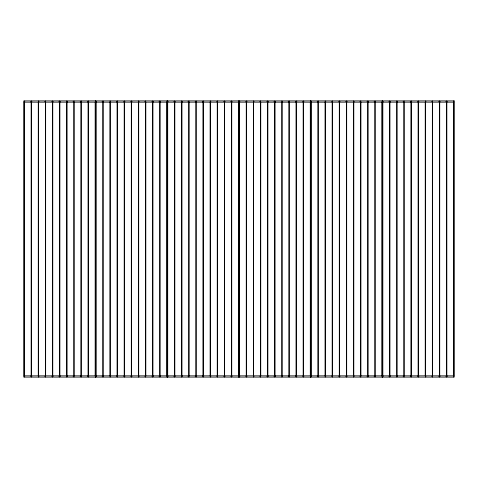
<?xml version="1.0" encoding="UTF-8"?>
<svg xmlns="http://www.w3.org/2000/svg" width="478" height="478" viewBox="0 0 478 478"><rect width="100%" height="100%" fill="white"/><g stroke="black" fill="none" stroke-linecap="round" stroke-linejoin="round"><path stroke-width="0.72" d="M24.175 102.167L95.325 102.167M95.875 102.167L167.025 102.167M167.575 102.167L238.725 102.167M239.275 102.167L310.425 102.167M310.975 102.167L382.125 102.167M382.675 102.167L453.825 102.167M24.175 375.833L95.325 375.833M95.875 375.833L167.025 375.833M167.575 375.833L238.725 375.833M239.275 375.833L310.425 375.833M310.975 375.833L382.125 375.833M382.675 375.833L453.825 375.833M453.825 100.888L453.825 377.112M453.688 102.167L453.688 375.833M446.846 102.167L446.846 375.833M446.709 100.888L446.709 102.167M446.709 375.833L446.709 377.112M446.572 102.167L446.572 375.833M439.73 102.167L439.73 375.833M439.599 100.888L439.599 102.167M439.599 375.833L439.599 377.112M439.461 102.167L439.461 375.833M432.62 102.167L432.62 375.833M432.482 100.888L432.482 102.167M432.482 375.833L432.482 377.112M432.345 102.167L432.345 375.833M425.504 102.167L425.504 375.833M425.366 100.888L425.366 102.167M425.366 375.833L425.366 377.112M425.229 102.167L425.229 375.833M418.387 102.167L418.387 375.833M418.25 100.888L418.25 102.167M418.25 375.833L418.25 377.112M418.113 102.167L418.113 375.833M411.271 102.167L411.271 375.833M411.134 100.888L411.134 102.167M411.134 375.833L411.134 377.112M410.996 102.167L410.996 375.833M404.155 102.167L404.155 375.833M404.018 100.888L404.018 102.167M404.018 375.833L404.018 377.112M403.88 102.167L403.88 375.833M397.039 102.167L397.039 375.833M396.901 100.888L396.901 102.167M396.901 375.833L396.901 377.112M396.77 102.167L396.77 375.833M389.929 102.167L389.929 375.833M389.791 100.888L389.791 102.167M389.791 375.833L389.791 377.112M389.654 102.167L389.654 375.833M382.812 102.167L382.812 375.833M382.675 100.888L382.675 377.112M382.4 100.888L382.4 377.112M382.125 100.888L382.125 377.112M381.988 102.167L381.988 375.833M375.146 102.167L375.146 375.833M375.009 100.888L375.009 102.167M375.009 375.833L375.009 377.112M374.872 102.167L374.872 375.833M368.03 102.167L368.03 375.833M367.899 100.888L367.899 102.167M367.899 375.833L367.899 377.112M367.761 102.167L367.761 375.833M360.92 102.167L360.92 375.833M360.782 100.888L360.782 102.167M360.782 375.833L360.782 377.112M360.645 102.167L360.645 375.833M353.804 102.167L353.804 375.833M353.666 100.888L353.666 102.167M353.666 375.833L353.666 377.112M353.529 102.167L353.529 375.833M346.687 102.167L346.687 375.833M346.55 100.888L346.55 102.167M346.55 375.833L346.55 377.112M346.413 102.167L346.413 375.833M339.571 102.167L339.571 375.833M339.434 100.888L339.434 102.167M339.434 375.833L339.434 377.112M339.296 102.167L339.296 375.833M332.455 102.167L332.455 375.833M332.318 100.888L332.318 102.167M332.318 375.833L332.318 377.112M332.18 102.167L332.18 375.833M325.339 102.167L325.339 375.833M325.201 100.888L325.201 102.167M325.201 375.833L325.201 377.112M325.07 102.167L325.07 375.833M318.229 102.167L318.229 375.833M318.091 100.888L318.091 102.167M318.091 375.833L318.091 377.112M317.954 102.167L317.954 375.833M311.112 102.167L311.112 375.833M310.975 100.888L310.975 377.112M310.7 100.888L310.7 377.112M310.425 100.888L310.425 377.112M310.288 102.167L310.288 375.833M303.446 102.167L303.446 375.833M303.309 100.888L303.309 102.167M303.309 375.833L303.309 377.112M303.171 102.167L303.171 375.833M296.33 102.167L296.33 375.833M296.199 100.888L296.199 102.167M296.199 375.833L296.199 377.112M296.061 102.167L296.061 375.833M289.22 102.167L289.22 375.833M289.082 100.888L289.082 102.167M289.082 375.833L289.082 377.112M288.945 102.167L288.945 375.833M282.104 102.167L282.104 375.833M281.966 100.888L281.966 102.167M281.966 375.833L281.966 377.112M281.829 102.167L281.829 375.833M274.987 102.167L274.987 375.833M274.85 100.888L274.85 102.167M274.85 375.833L274.85 377.112M274.713 102.167L274.713 375.833M267.871 102.167L267.871 375.833M267.734 100.888L267.734 102.167M267.734 375.833L267.734 377.112M267.596 102.167L267.596 375.833M260.755 102.167L260.755 375.833M260.618 100.888L260.618 102.167M260.618 375.833L260.618 377.112M260.48 102.167L260.48 375.833M253.639 102.167L253.639 375.833M253.501 100.888L253.501 102.167M253.501 375.833L253.501 377.112M253.37 102.167L253.37 375.833M246.529 102.167L246.529 375.833M246.391 100.888L246.391 102.167M246.391 375.833L246.391 377.112M246.254 102.167L246.254 375.833M239.412 102.167L239.412 375.833M239.275 100.888L239.275 377.112M239 100.888L239 377.112M238.725 100.888L238.725 377.112M238.588 102.167L238.588 375.833M231.746 102.167L231.746 375.833M231.609 100.888L231.609 102.167M231.609 375.833L231.609 377.112M231.471 102.167L231.471 375.833M224.63 102.167L224.63 375.833M224.499 100.888L224.499 102.167M224.499 375.833L224.499 377.112M224.361 102.167L224.361 375.833M217.52 102.167L217.52 375.833M217.382 100.888L217.382 102.167M217.382 375.833L217.382 377.112M217.245 102.167L217.245 375.833M210.404 102.167L210.404 375.833M210.266 100.888L210.266 102.167M210.266 375.833L210.266 377.112M210.129 102.167L210.129 375.833M203.287 102.167L203.287 375.833M203.15 100.888L203.15 102.167M203.15 375.833L203.15 377.112M203.013 102.167L203.013 375.833M196.171 102.167L196.171 375.833M196.034 100.888L196.034 102.167M196.034 375.833L196.034 377.112M195.896 102.167L195.896 375.833M189.055 102.167L189.055 375.833M188.918 100.888L188.918 102.167M188.918 375.833L188.918 377.112M188.78 102.167L188.78 375.833M181.939 102.167L181.939 375.833M181.801 100.888L181.801 102.167M181.801 375.833L181.801 377.112M181.67 102.167L181.67 375.833M174.829 102.167L174.829 375.833M174.691 100.888L174.691 102.167M174.691 375.833L174.691 377.112M174.554 102.167L174.554 375.833M167.712 102.167L167.712 375.833M167.575 100.888L167.575 377.112M167.3 100.888L167.3 377.112M167.025 100.888L167.025 377.112M166.888 102.167L166.888 375.833M160.046 102.167L160.046 375.833M159.909 100.888L159.909 102.167M159.909 375.833L159.909 377.112M159.772 102.167L159.772 375.833M152.93 102.167L152.93 375.833M152.799 100.888L152.799 102.167M152.799 375.833L152.799 377.112M152.661 102.167L152.661 375.833M145.82 102.167L145.82 375.833M145.682 100.888L145.682 102.167M145.682 375.833L145.682 377.112M145.545 102.167L145.545 375.833M138.704 102.167L138.704 375.833M138.566 100.888L138.566 102.167M138.566 375.833L138.566 377.112M138.429 102.167L138.429 375.833M131.587 102.167L131.587 375.833M131.45 100.888L131.45 102.167M131.45 375.833L131.45 377.112M131.313 102.167L131.313 375.833M124.471 102.167L124.471 375.833M124.334 100.888L124.334 102.167M124.334 375.833L124.334 377.112M124.196 102.167L124.196 375.833M117.355 102.167L117.355 375.833M117.218 100.888L117.218 102.167M117.218 375.833L117.218 377.112M117.08 102.167L117.08 375.833M110.239 102.167L110.239 375.833M110.101 100.888L110.101 102.167M110.101 375.833L110.101 377.112M109.97 102.167L109.97 375.833M103.129 102.167L103.129 375.833M102.991 100.888L102.991 102.167M102.991 375.833L102.991 377.112M102.854 102.167L102.854 375.833M96.012 102.167L96.012 375.833M95.875 100.888L95.875 377.112M95.6 100.888L95.6 377.112M95.325 100.888L95.325 377.112M95.188 102.167L95.188 375.833M88.346 102.167L88.346 375.833M88.209 100.888L88.209 102.167M88.209 375.833L88.209 377.112M88.072 102.167L88.072 375.833M81.23 102.167L81.23 375.833M81.099 100.888L81.099 102.167M81.099 375.833L81.099 377.112M80.961 102.167L80.961 375.833M74.12 102.167L74.12 375.833M73.982 100.888L73.982 102.167M73.982 375.833L73.982 377.112M73.845 102.167L73.845 375.833M67.004 102.167L67.004 375.833M66.866 100.888L66.866 102.167M66.866 375.833L66.866 377.112M66.729 102.167L66.729 375.833M59.887 102.167L59.887 375.833M59.75 100.888L59.75 102.167M59.75 375.833L59.75 377.112M59.613 102.167L59.613 375.833M52.771 102.167L52.771 375.833M52.634 100.888L52.634 102.167M52.634 375.833L52.634 377.112M52.496 102.167L52.496 375.833M45.655 102.167L45.655 375.833M45.518 100.888L45.518 102.167M45.518 375.833L45.518 377.112M45.38 102.167L45.38 375.833M38.539 102.167L38.539 375.833M38.401 100.888L38.401 102.167M38.401 375.833L38.401 377.112M38.27 102.167L38.27 375.833M31.429 102.167L31.429 375.833M31.291 100.888L31.291 102.167M31.291 375.833L31.291 377.112M31.154 102.167L31.154 375.833M24.312 102.167L24.312 375.833M24.175 100.888L24.175 377.112M24.766 101.736L24.808 101.695M30.407 101.736L30.419 101.712M31.883 101.736L31.918 101.695M37.517 101.736L37.517 101.736M38.999 101.736L39.011 101.712M44.633 101.736L44.675 101.695M46.115 101.736L46.115 101.736M51.749 101.736L51.791 101.695M53.225 101.736L53.267 101.695M58.866 101.736L58.884 101.712M60.342 101.736L60.383 101.695M65.982 101.736L65.982 101.736M67.458 101.736L67.476 101.712M73.098 101.736L73.134 101.695M74.574 101.736L74.574 101.736M24.766 376.21L24.808 376.162M80.214 101.736L80.25 101.695M81.69 101.736L81.726 101.695M30.407 376.21L30.419 376.186M31.883 376.21L31.918 376.162M87.325 101.736L87.343 101.712M88.806 101.736L88.818 101.712M37.517 376.21L37.517 376.21M38.999 376.21L39.011 376.186M94.441 101.736L94.441 101.736M96.466 101.736L96.508 101.695M44.633 376.21L44.675 376.162M46.115 376.21L46.115 376.21M102.107 101.736L102.119 101.712M103.583 101.736L103.618 101.695M51.749 376.21L51.791 376.162M53.225 376.21L53.267 376.162M109.217 101.736L109.217 101.736M110.699 101.736L110.711 101.712M58.866 376.21L58.884 376.186M60.342 376.21L60.383 376.162M116.333 101.736L116.375 101.695M117.815 101.736L117.815 101.736M65.982 376.21L65.982 376.21M67.458 376.21L67.476 376.186M123.449 101.736L123.491 101.695M124.925 101.736L124.967 101.695M73.098 376.21L73.134 376.162M74.574 376.21L74.574 376.21M130.566 101.736L130.584 101.712M132.042 101.736L132.083 101.695M80.214 376.21L80.25 376.162M81.69 376.21L81.726 376.162M137.682 101.736L137.682 101.736M139.158 101.736L139.176 101.712M87.325 376.21L87.343 376.186M88.806 376.21L88.818 376.186M144.798 101.736L144.834 101.695M146.274 101.736L146.274 101.736M94.441 376.21L94.441 376.21M96.466 376.21L96.508 376.162M151.914 101.736L151.95 101.695M153.39 101.736L153.426 101.695M102.107 376.21L102.119 376.186M103.583 376.21L103.618 376.162M159.025 101.736L159.043 101.712M160.506 101.736L160.518 101.712M109.217 376.21L109.217 376.21M110.699 376.21L110.711 376.186M166.141 101.736L166.141 101.736M168.166 101.736L168.208 101.695M116.333 376.21L116.375 376.162M117.815 376.21L117.815 376.21M173.807 101.736L173.819 101.712M175.283 101.736L175.318 101.695M123.449 376.21L123.491 376.162M124.925 376.21L124.967 376.162M180.917 101.736L180.917 101.736M182.399 101.736L182.411 101.712M130.566 376.21L130.584 376.186M132.042 376.21L132.083 376.162M188.033 101.736L188.075 101.695M189.515 101.736L189.515 101.736M137.682 376.21L137.682 376.21M139.158 376.21L139.176 376.186M195.149 101.736L195.191 101.695M196.625 101.736L196.667 101.695M144.798 376.21L144.834 376.162M146.274 376.21L146.274 376.21M202.266 101.736L202.284 101.712M203.742 101.736L203.783 101.695M151.914 376.21L151.95 376.162M153.39 376.21L153.426 376.162M209.382 101.736L209.382 101.736M210.858 101.736L210.876 101.712M159.025 376.21L159.043 376.186M160.506 376.21L160.518 376.186M216.498 101.736L216.534 101.695M217.974 101.736L217.974 101.736M166.141 376.21L166.141 376.21M168.166 376.21L168.208 376.162M223.614 101.736L223.65 101.695M225.09 101.736L225.126 101.695M173.807 376.21L173.819 376.186M175.283 376.21L175.318 376.162M230.725 101.736L230.743 101.712M232.206 101.736L232.218 101.712M180.917 376.21L180.917 376.21M182.399 376.21L182.411 376.186M237.841 101.736L237.841 101.736M239.866 101.736L239.908 101.695M188.033 376.21L188.075 376.162M189.515 376.21L189.515 376.21M245.507 101.736L245.519 101.712M246.983 101.736L247.018 101.695M195.149 376.21L195.191 376.162M196.625 376.21L196.667 376.162M252.617 101.736L252.617 101.736M254.099 101.736L254.111 101.712M202.266 376.21L202.284 376.186M203.742 376.21L203.783 376.162M259.733 101.736L259.775 101.695M261.215 101.736L261.215 101.736M209.382 376.21L209.382 376.21M210.858 376.21L210.876 376.186M266.849 101.736L266.891 101.695M268.325 101.736L268.367 101.695M216.498 376.21L216.534 376.162M217.974 376.21L217.974 376.21M273.966 101.736L273.984 101.712M275.442 101.736L275.483 101.695M223.614 376.21L223.65 376.162M225.09 376.21L225.126 376.162M281.082 101.736L281.082 101.736M282.558 101.736L282.576 101.712M230.725 376.21L230.743 376.186M232.206 376.21L232.218 376.186M288.198 101.736L288.234 101.695M289.674 101.736L289.674 101.736M237.841 376.21L237.841 376.21M239.866 376.21L239.908 376.162M295.314 101.736L295.35 101.695M296.79 101.736L296.826 101.695M245.507 376.21L245.519 376.186M246.983 376.21L247.018 376.162M302.425 101.736L302.443 101.712M303.906 101.736L303.918 101.712M252.617 376.21L252.617 376.21M254.099 376.21L254.111 376.186M309.541 101.736L309.541 101.736M311.566 101.736L311.608 101.695M259.733 376.21L259.775 376.162M261.215 376.21L261.215 376.21M317.207 101.736L317.219 101.712M318.683 101.736L318.718 101.695M266.849 376.21L266.891 376.162M268.325 376.21L268.367 376.162M324.317 101.736L324.317 101.736M325.799 101.736L325.811 101.712M273.966 376.21L273.984 376.186M275.442 376.21L275.483 376.162M331.433 101.736L331.475 101.695M332.915 101.736L332.915 101.736M281.082 376.21L281.082 376.21M282.558 376.21L282.576 376.186M338.549 101.736L338.591 101.695M340.025 101.736L340.067 101.695M288.198 376.21L288.234 376.162M289.674 376.21L289.674 376.21M345.666 101.736L345.684 101.712M347.142 101.736L347.183 101.695M295.314 376.21L295.35 376.162M296.79 376.21L296.826 376.162M352.782 101.736L352.782 101.736M354.258 101.736L354.276 101.712M302.425 376.21L302.443 376.186M303.906 376.21L303.918 376.186M359.898 101.736L359.934 101.695M361.374 101.736L361.374 101.736M309.541 376.21L309.541 376.21M311.566 376.21L311.608 376.162M367.014 101.736L367.05 101.695M368.49 101.736L368.526 101.695M317.207 376.21L317.219 376.186M318.683 376.21L318.718 376.162M374.125 101.736L374.143 101.712M375.606 101.736L375.618 101.712M324.317 376.21L324.317 376.21M325.799 376.21L325.811 376.186M381.241 101.736L381.241 101.736M383.266 101.736L383.308 101.695M331.433 376.21L331.475 376.162M332.915 376.21L332.915 376.21M388.907 101.736L388.919 101.712M390.383 101.736L390.418 101.695M338.549 376.21L338.591 376.162M340.025 376.21L340.067 376.162M396.017 101.736L396.017 101.736M397.499 101.736L397.511 101.712M345.666 376.21L345.684 376.186M347.142 376.21L347.183 376.162M403.133 101.736L403.175 101.695M404.615 101.736L404.615 101.736M352.782 376.21L352.782 376.21M354.258 376.21L354.276 376.186M410.249 101.736L410.291 101.695M411.725 101.736L411.767 101.695M359.898 376.21L359.934 376.162M361.374 376.21L361.374 376.21M417.366 101.736L417.384 101.712M418.842 101.736L418.883 101.695M367.014 376.21L367.05 376.162M368.49 376.21L368.526 376.162M424.482 101.736L424.482 101.736M425.958 101.736L425.976 101.712M374.125 376.21L374.143 376.186M375.606 376.21L375.618 376.186M431.598 101.736L431.634 101.695M433.074 101.736L433.074 101.736M381.241 376.21L381.241 376.21M383.266 376.21L383.308 376.162M438.714 101.736L438.75 101.695M440.19 101.736L440.226 101.695M388.907 376.21L388.919 376.186M390.383 376.21L390.418 376.162M445.825 101.736L445.843 101.712M447.306 101.736L447.318 101.712M396.017 376.21L396.017 376.21M397.499 376.21L397.511 376.186M452.941 101.736L452.941 101.736M403.133 376.21L403.175 376.162M404.615 376.21L404.615 376.21M410.249 376.21L410.291 376.162M411.725 376.21L411.767 376.162M417.366 376.21L417.384 376.186M418.842 376.21L418.883 376.162M424.482 376.21L424.482 376.21M425.958 376.21L425.976 376.186M431.598 376.21L431.634 376.162M433.074 376.21L433.074 376.21M438.714 376.21L438.75 376.162M440.19 376.21L440.226 376.162M445.825 376.21L445.843 376.186M447.306 376.21L447.318 376.186M452.941 376.21L452.941 376.21M454.1 100.888L23.9 100.888L23.9 377.112L454.1 377.112L454.1 100.888"/></g></svg>
